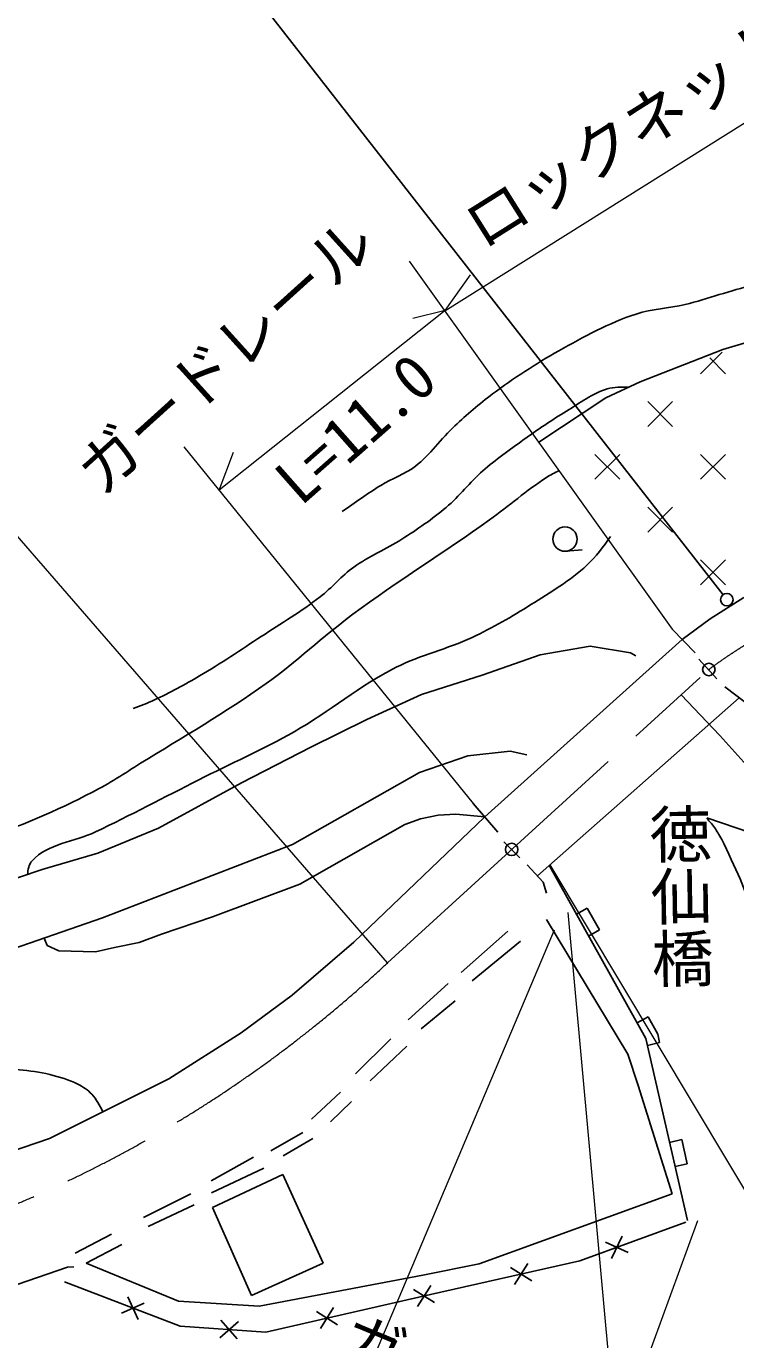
# Model space of a CAD drawing. Units: millimetres, scale not verified. Extents: x 40000 to 680000, y 20000 to 380000.
# Drawn here: x 405162 to 433662, y 287368 to 340145 of the extents above; entities that cross this region are included whole.
import ezdxf
from ezdxf.enums import TextEntityAlignment as Align

# ---------------------------------------------------------------- set-up
doc = ezdxf.new("R2010")
doc.units = ezdxf.units.MM
doc.header["$LTSCALE"] = 1000
doc.header["$PDMODE"] = 32
doc.header["$PDSIZE"] = 500
doc.linetypes.add('CHAIN', pattern=[18.5, 12, -1.5, 3.5, -1.5])
for name, color, linetype, lineweight in [('M-BGD', 7, 'Continuous', 25), ('M-BMK', 2, 'CHAIN', 13), ('M-STR-HTXT', 7, 'Continuous', 13), ('M-STR-STR1', 1, 'Continuous', 25), ('M-STR-STRC', 7, 'Continuous', 25)]:
    doc.layers.add(name, color=color, linetype=linetype, lineweight=lineweight)
doc.layers.add('M-OTRS', color=6, linetype='Continuous')
doc.styles.add('@ＭＳ ゴシック', font='')
doc.styles.add('ＭＳ ゴシック', font='')
doc.styles.get('@ＭＳ ゴシック').set_extended_font_data('@MS Gothic')
doc.styles.get('ＭＳ ゴシック').set_extended_font_data('MS Gothic')

msp = doc.modelspace()

# ---------------------------------------------------------------- linework, layer by layer
at = {"layer": 'M-BGD'}
for p, q in [((433151, 327160), (437862, 328572)), ((429823, 325854), (433151, 327160)), ((432250, 326184), (433118, 327052)), ((432618, 326816), (433250, 326184)), ((428449, 325215), (429823, 325854)), ((425752, 323429), (428449, 325215)), ((430129, 325063), (431129, 324063)), ((430129, 324063), (431129, 325063)), ((428007, 322941), (429007, 321941)), ((428007, 321941), (429007, 322941)), ((432250, 322941), (433250, 321941)), ((432250, 321941), (433250, 322941)), ((430129, 320820), (431129, 319820)), ((430129, 319820), (431129, 320820)), ((426840, 319052), (427488, 319102)), ((432250, 318699), (433250, 317699)), ((432250, 317699), (433250, 318699)), ((433987, 317186), (432633, 316335)), ((432633, 316335), (431513, 315507)), ((425803, 314887), (427815, 315235)), ((427815, 315235), (429440, 314964)), ((423481, 314074), (425803, 314887)), ((429440, 314964), (429643, 314845)), ((421043, 313300), (423481, 314074)), ((418838, 312294), (421043, 313300)), ((433024, 311646), (431468, 313280)), ((416594, 311172), (418838, 312294)), ((413808, 309740), (416594, 311172)), ((422896, 310824), (424598, 311017)), ((424598, 311017), (425272, 310869)), ((420961, 310166), (422896, 310824)), ((415854, 307264), (420961, 310166)), ((410480, 307922), (413808, 309740)), ((423582, 308375), (418316, 303344)), ((420366, 308072), (421005, 308294)), ((421005, 308294), (421711, 308449)), ((421711, 308449), (422417, 308488)), ((422417, 308488), (423582, 308375)), ((432501, 308345), (435480, 307319)), ((408042, 306916), (410480, 307922)), ((416158, 305673), (420366, 308072)), ((408231, 304323), (415854, 307264)), ((405798, 306258), (408042, 306916)), ((402006, 304981), (405798, 306258)), ((426179, 306404), (430055, 299467)), ((412637, 304367), (416158, 305673)), ((427264, 304462), (427701, 304706)), ((427701, 304706), (428189, 303833)), ((402775, 302427), (408231, 304323)), ((410596, 303665), (412637, 304367)), ((429332, 298840), (426062, 304257)), ((405887, 303509), (405996, 303206)), ((409701, 303332), (410596, 303665)), ((424507, 303781), (422631, 302124)), ((428189, 303833), (427752, 303589)), ((405996, 303206), (406465, 302988)), ((406465, 302988), (407950, 302950)), ((407950, 302950), (408705, 303124)), ((408705, 303124), (409701, 303332)), ((415840, 301215), (418316, 303344)), ((425023, 303384), (423078, 301786)), ((422115, 301687), (420507, 300218)), ((413789, 299706), (415840, 301215)), ((422393, 300992), (421023, 299861)), ((429703, 300097), (430140, 300341)), ((430140, 300341), (430527, 299649)), ((410887, 297849), (413789, 299706)), ((419812, 299464), (418383, 298054)), ((430055, 299467), (431725, 292153)), ((430605, 299307), (430117, 299196)), ((430527, 299649), (430605, 299307)), ((420448, 299166), (418979, 297776)), ((429738, 297582), (429332, 298840)), ((406089, 295450), (410887, 297849)), ((417787, 297320), (416616, 296228)), ((431112, 293229), (429738, 297582)), ((418224, 296943), (417390, 296129)), ((414988, 294958), (416279, 295692)), ((399782, 293322), (406089, 295450)), ((416676, 295454), (415485, 294759)), ((431007, 295296), (431495, 295408)), ((431495, 295408), (431717, 294433)), ((412586, 293747), (414294, 294699)), ((412606, 293270), (414711, 294263)), ((415465, 294005), (412646, 292675)), ((417093, 290451), (415465, 294005)), ((431717, 294433), (431230, 294322)), ((409867, 292278), (411773, 293231)), ((423354, 290424), (431112, 293229)), ((410065, 291920), (411912, 292794)), ((412646, 292675), (414214, 289141)), ((427400, 290540), (431656, 292087)), ((407122, 290849), (408592, 291604)), ((428678, 290628), (429101, 291534)), ((408998, 291198), (407567, 290443)), ((428436, 291293), (429342, 290870)), ((404790, 289587), (406821, 290283)), ((406821, 290283), (407072, 290303)), ((407567, 290443), (411281, 288915)), ((414214, 289141), (417093, 290451)), ((421090, 289960), (423354, 290424)), ((421402, 289185), (427400, 290540)), ((424621, 290275), (425467, 289741)), ((424777, 289585), (425311, 290430)), ((414512, 288721), (421090, 289960)), ((406699, 289688), (411342, 287908)), ((420719, 289392), (421461, 288926)), ((420876, 288703), (421343, 289446)), ((421343, 289445), (421409, 289549)), ((408991, 288431), (409904, 288838)), ((409244, 289091), (409651, 288178)), ((411281, 288915), (414512, 288721)), ((414786, 287676), (421402, 289185)), ((421461, 288925), (421565, 288860)), ((416819, 288503), (417666, 287971)), ((416976, 287813), (417508, 288660)), ((411342, 287908), (414786, 287676)), ((412932, 287447), (413685, 288105)), ((412980, 288152), (413638, 287399))]:
    msp.add_line(p, q, dxfattribs=at)
for centre, radius in [((426802, 319538), 488), ((433307, 317104), 250)]:
    msp.add_circle(centre, radius, dxfattribs=at)
for points, knots in [([(456621, 331031), (456255, 330945), (455881, 330863), (455504, 330865), (454851, 330868), (454215, 331072), (453570, 331174), (453079, 331252), (452584, 331300), (452099, 331406), (451497, 331539), (450910, 331733), (450319, 331909), (449620, 332118), (448937, 332385), (448230, 332567), (447478, 332761), (446721, 332971), (445947, 333032), (445355, 333078), (444753, 333052), (444167, 332954), (443450, 332834), (442763, 332574), (442077, 332335), (441329, 332074), (440605, 331746), (439872, 331445), (439251, 331191), (438643, 330905), (438014, 330671), (437353, 330426), (436688, 330182), (436002, 330013), (435469, 329883), (434913, 329862), (434377, 329743), (433449, 329535), (432555, 329189), (431630, 328969), (430978, 328813), (430293, 328792), (429657, 328582), (428568, 328222), (427552, 327662), (426551, 327102), (425628, 326584), (424740, 326002), (423891, 325370), (423362, 324977), (422864, 324542), (422382, 324093), (421828, 323577), (421397, 322928), (420796, 322468), (420373, 322146), (419855, 321972), (419403, 321694), (418872, 321369), (418371, 320998), (417855, 320649)], [0, 0, 0, 0, 1, 1, 1, 2, 2, 2, 3, 3, 3, 4, 4, 4, 5, 5, 5, 6, 6, 6, 7, 7, 7, 8, 8, 8, 9, 9, 9, 10, 10, 10, 11, 11, 11, 12, 12, 12, 13, 13, 13, 14, 14, 14, 15, 15, 15, 16, 16, 16, 17, 17, 17, 18, 18, 18, 19, 19, 19, 20, 20, 20, 20]), ([(429365, 325641), (429074, 325654), (428774, 325655), (428495, 325572), (427903, 325395), (427398, 325002), (426870, 324682), (426273, 324321), (425696, 323926), (425128, 323521), (424574, 323126), (424016, 322731), (423503, 322283), (422981, 321827), (422561, 321261), (422033, 320813), (421476, 320340), (420866, 319932), (420253, 319536), (419627, 319131), (418923, 318850), (418318, 318414), (417829, 318061), (417441, 317583), (416964, 317214), (416214, 316634), (415396, 316148), (414604, 315628), (413784, 315090), (412973, 314536), (412127, 314041), (411534, 313695), (410930, 313365), (410309, 313074), (410031, 312944), (409741, 312842), (409457, 312726)], [0, 0, 0, 0, 1, 1, 1, 2, 2, 2, 3, 3, 3, 4, 4, 4, 5, 5, 5, 6, 6, 6, 7, 7, 7, 8, 8, 8, 9, 9, 9, 10, 10, 10, 11, 11, 11, 12, 12, 12, 12]), ([(387500, 299604), (387490, 299908), (387498, 300250), (387673, 300498), (388078, 301076), (388871, 301245), (389491, 301582), (390641, 302208), (391854, 302712), (393012, 303323), (393758, 303716), (394473, 304166), (395218, 304561), (396415, 305196), (397592, 305887), (398855, 306380), (399451, 306612), (400079, 306756), (400700, 306911), (401561, 307126), (402458, 307197), (403305, 307463), (404863, 307952), (406363, 308629), (407820, 309368), (408490, 309709), (409115, 310134), (409754, 310529), (411449, 311575), (413177, 312574), (414797, 313732), (416007, 314596), (417087, 315631), (418280, 316518), (420065, 317846), (421966, 319012), (423774, 320310), (424545, 320863), (425260, 321497), (426057, 322012), (426219, 322117), (426391, 322207), (426564, 322293)], [0, 0, 0, 0, 1, 1, 1, 2, 2, 2, 3, 3, 3, 4, 4, 4, 5, 5, 5, 6, 6, 6, 7, 7, 7, 8, 8, 8, 9, 9, 9, 10, 10, 10, 11, 11, 11, 12, 12, 12, 13, 13, 13, 14, 14, 14, 14]), ([(405216, 306062), (405230, 306254), (405266, 306468), (405394, 306612), (406017, 307309), (407105, 307369), (407948, 307773), (409342, 308441), (410708, 309166), (412088, 309862), (413365, 310507), (414675, 311092), (415919, 311797), (417326, 312595), (418578, 313659), (420021, 314389), (420997, 314884), (422088, 315122), (423078, 315589), (423892, 315974), (424676, 316425), (425438, 316905), (426213, 317393), (427010, 317868), (427682, 318491), (428048, 318830), (428340, 319241), (428635, 319642)], [0, 0, 0, 0, 1, 1, 1, 2, 2, 2, 3, 3, 3, 4, 4, 4, 5, 5, 5, 6, 6, 6, 7, 7, 7, 8, 8, 8, 9, 9, 9, 9]), ([(440027, 300645), (439730, 301044), (439507, 301512), (439137, 301844), (438680, 302253), (438077, 302460), (437550, 302773), (437033, 303080), (436514, 303386), (436002, 303701), (435469, 304030), (434833, 304240), (434416, 304708), (434082, 305082), (433976, 305610), (433758, 306062), (433500, 306597), (433290, 307156), (432990, 307669), (432901, 307822), (432791, 307962), (432686, 308105), (432626, 308186), (432546, 308255), (432501, 308345)], [0, 0, 0, 0, 1, 1, 1, 2, 2, 2, 3, 3, 3, 4, 4, 4, 5, 5, 5, 6, 6, 6, 7, 7, 7, 8, 8, 8, 8]), ([(402602, 298373), (403363, 298321), (404127, 298304), (404885, 298218), (405293, 298172), (405704, 298124), (406103, 298025), (406490, 297929), (406881, 297821), (407235, 297638), (407440, 297532), (407638, 297400), (407796, 297232), (407987, 297029), (408106, 296769), (408243, 296527)], [0, 0, 0, 0, 1, 1, 1, 2, 2, 2, 3, 3, 3, 4, 4, 4, 5, 5, 5, 5])]:
    msp.add_open_spline(points, degree=3, knots=knots, dxfattribs=at)
at = {"layer": 'M-BMK'}
msp.add_line((419680, 302517), (432584, 314299), dxfattribs=at)
for centre, radius, start, end in [((444849, 297771), 20580, 66.915, 126.6287), ((385046, 339467), 50645, 280.1995, 313.1477)]:
    msp.add_arc(centre, radius, start, end, dxfattribs=at)
at = {"layer": 'M-OTRS'}
for p in [(432584, 314299), (424662, 307069)]:
    msp.add_point(p, dxfattribs=at)
at = {"layer": 'M-STR-HTXT'}
for p, q in [((421976, 328713), (436974, 338125)), ((420548, 330713), (431113, 315926)), ((421996, 328730), (423002, 330155)), ((421996, 328730), (412905, 321499)), ((421996, 328730), (420692, 328402)), ((419680, 302517), (399730, 325504)), ((411486, 323249), (423119, 308910)), ((412905, 321499), (413484, 323026)), ((433024, 311646), (444895, 298425)), ((426199, 306451), (439812, 283681)), ((432842, 239757), (426926, 304532)), ((426373, 303827), (417832, 283616)), ((432126, 292146), (427521, 279515))]:
    msp.add_line(p, q, dxfattribs=at)
at = {"layer": 'M-STR-STR1'}
for p, q in [((432028, 314967), (431113, 315926)), ((431513, 315507), (423582, 308375)), ((432178, 314715), (432905, 313921)), ((433220, 313601), (434829, 312388)), ((425695, 306005), (433797, 313156)), ((423119, 308911), (424112, 307761)), ((424343, 307378), (424992, 306729)), ((425282, 306449), (425931, 305751)), ((425931, 305751), (426057, 305315))]:
    msp.add_line(p, q, dxfattribs=at)
at = {"layer": 'M-STR-STRC'}
msp.add_line((433157, 317300), (414368, 341379), dxfattribs=at)

# ---------------------------------------------------------------- texts
at = {"layer": 'M-BGD', "style": '@ＭＳ ゴシック'}
msp.add_text('徳仙橋', height=1833, rotation=270.941, dxfattribs=at).set_placement((429993, 305177), align=Align.BOTTOM_CENTER)
at = {"layer": 'M-STR-HTXT', "style": 'ＭＳ ゴシック'}
for s, rotation, p in [('ロックネット', 32.161, (423788, 330662)), ('ガードレール', 42.069, (408567, 320805)), ('ガードレール', 337.409, (417386, 286285))]:
    msp.add_text(s, height=1833, rotation=rotation, dxfattribs=at).set_placement(p, align=Align.BOTTOM_LEFT)
msp.add_text('L=11.0', height=1833, rotation=41.393, dxfattribs=at).set_placement((419354, 322884), align=Align.BOTTOM_CENTER)

doc.saveas('drawing.dxf')
